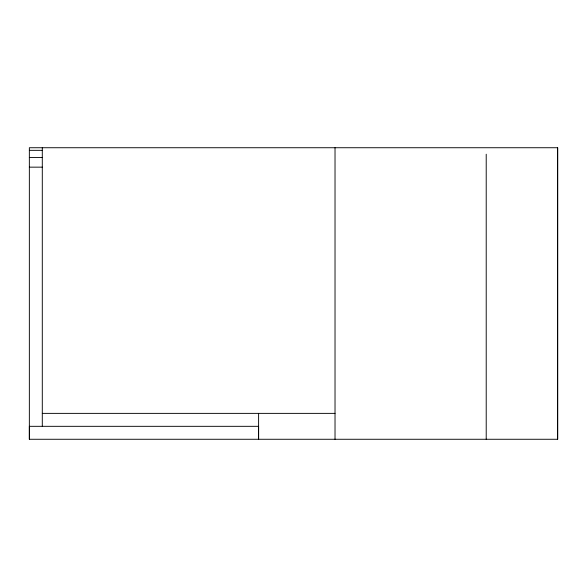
<?xml version="1.0" encoding="UTF-8"?>
<svg xmlns="http://www.w3.org/2000/svg" width="587" height="587" viewBox="0 0 587 587"><rect width="100%" height="100%" fill="white"/><g stroke="black" fill="none" stroke-linecap="round" stroke-linejoin="round"><path stroke-width="0.88" d="M29.35 439.267L29.35 147.733L557.65 147.733L557.65 439.267L29.35 439.267L29.35 426.323L258.603 426.323L258.603 439.267L258.603 413.373M42.293 426.323L42.293 147.733M29.35 150.338L42.293 150.338M29.35 157.448L42.293 157.448M29.35 167.156L42.293 167.156M42.293 413.373L335.023 413.373M557.65 147.733L557.65 439.267M486.212 154.212L486.212 439.267M335.023 147.733L335.023 439.267"/></g></svg>
